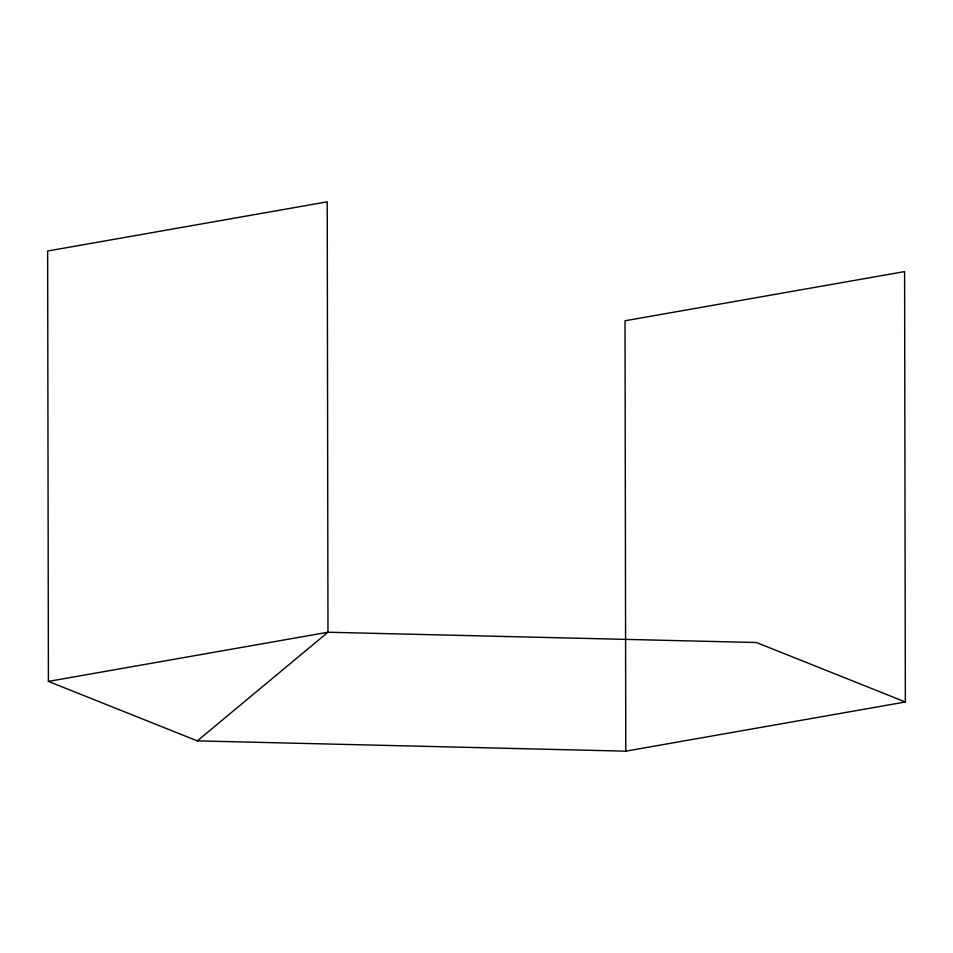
<?xml version="1.0" encoding="UTF-8"?>
<svg xmlns="http://www.w3.org/2000/svg" width="953" height="953" viewBox="0 0 953 953"><rect width="100%" height="100%" fill="white"/><g stroke="black" fill="none" stroke-linecap="round" stroke-linejoin="round"><path stroke-width="1.43" d="M197.307 740.874L327.975 632.232L756.444 642.525L905.35 701.992L904.6 271.593L625.025 320.768L625.776 751.167L197.307 740.874L48.4 681.407L47.65 251.008L327.224 201.833L327.975 632.232L48.4 681.407M625.776 751.167L905.35 701.992"/></g></svg>
